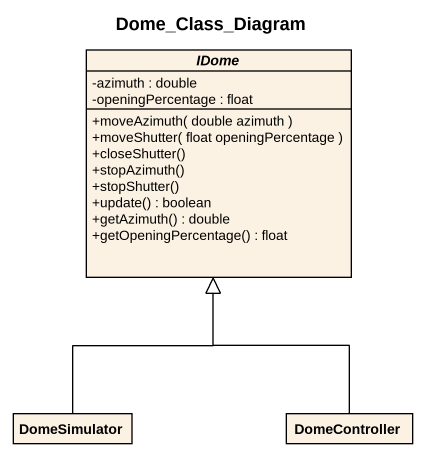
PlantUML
@startuml
title Dome_Class_Diagram
hide circle
hide empty members
skinparam classAttributeIconSize 0
abstract class IDome {
  -azimuth : double
  -openingPercentage : float
  +moveAzimuth( double azimuth )
  +moveShutter( float openingPercentage )
  +closeShutter()
  +stopAzimuth()
  +stopShutter()
  +update() : boolean
  +getAzimuth() : double
  +getOpeningPercentage() : float
}
class DomeSimulator
class DomeController
DomeSimulator -up-|> IDome
DomeController -up-|> IDome
@enduml
